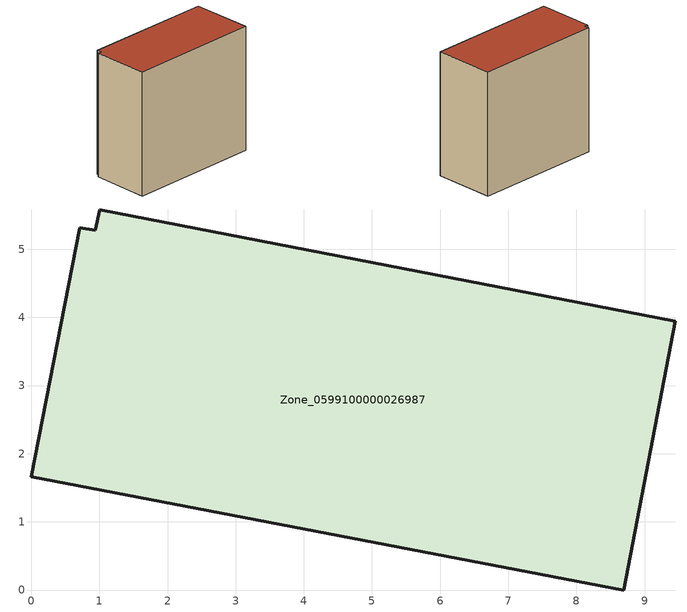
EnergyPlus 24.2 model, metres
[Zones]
Zone_0599100000026987
 floor ground (C_G): 8.69,0 0,1.66 0.71,5.32 0.94,5.28 1,5.58 9.45,3.94 z0
 wall outside (C_F): 8.69,0 9.45,3.94 1,5.58 0.94,5.28 0.71,5.32 0,1.66 8.69,0 z0:8.28
 roof outside (C_R): 0,1.66 8.69,0 9.45,3.94 1,5.58 0.94,5.28 0.71,5.32 z8.28
[BUILDING]
Pand.0599100000026987: North Axis=0; Terrain=City; Loads Convergence Tolerance Value=0.04; Temperature Convergence Tolerance Value=0.4; Solar Distribution=FullExterior; Maximum Number of Warmup Days=25; Minimum Number of Warmup Days=1
[Site:Location]
Rotterdam.The.Hague.AP_ZH_NLD Design_Conditions: Latitude=51.96; Longitude=4.45; Time Zone=1; Elevation=-4.5
[SITE:GROUNDTEMPERATURE:BUILDINGSURFACE]
18, 18, 18, 18, 18, 18, 18, 18, 18, 18, 18, 18
[MATERIAL] Thermal Absorptance=0.9; Solar Absorptance=0.7; Visible Absorptance=0.7
Name | Roughness | Thickness | Conductivity | Density | Specific Heat
G.TI.1946-1964 | MediumSmooth | 0.15 | 1 | 540 | 1210
F.TI.1946-1964 | Rough | 0.3 | 0.857143 | 1920 | 840
R.TI.1946-1964 | MediumRough | 0.2 | 0.277778 | 1500 | 1000
[CONSTRUCTION]
C_G: G.TI.1946-1964
C_F: F.TI.1946-1964
C_R: R.TI.1946-1964
[ZONE]
Zone_0599100000026987: Type=1; Multiplier=1; Ceiling Height=Autocalculate; Volume=Autocalculate; Floor Area=autocalculate; Part of Total Floor Area=Yes
[ZONEINFILTRATION:DESIGNFLOWRATE]
Infil_Zone_0599100000026987: Zone or ZoneList or Space or SpaceList=Zone_0599100000026987; Schedule=AlwaysOn; Design Flow Rate Calculation Method=Flow/Area; Flow Rate per Floor Area=0.003; Constant Term Coefficient=1; Temperature Term Coefficient=0; Velocity Term Coefficient=0; Velocity Squared Term Coefficient=0
[HVACTEMPLATE:ZONE:IDEALLOADSAIRSYSTEM]
Zone_0599100000026987: Maximum Heating Supply Air Temperature=50; Minimum Cooling Supply Air Temperature=13; Maximum Heating Supply Air Humidity Ratio=0.0156; Minimum Cooling Supply Air Humidity Ratio=0.0077; Heating Limit=NoLimit; Cooling Limit=NoLimit; Dehumidification Control Type=ConstantSensibleHeatRatio; Cooling Sensible Heat Ratio=0.7; Dehumidification Setpoint=60; Humidification Control Type=None; Humidification Setpoint=30; Outdoor Air Method=None; Outdoor Air Flow Rate per Person=0.00944; Outdoor Air Flow Rate per Zone Floor Area=0; Outdoor Air Flow Rate per Zone=0; Demand Controlled Ventilation Type=None; Outdoor Air Economizer Type=NoEconomizer; Heat Recovery Type=None; Sensible Heat Recovery Effectiveness=0.7; Latent Heat Recovery Effectiveness=0.65
[ZONECONTROL:THERMOSTAT]
ThermostatControl_Zone_0599100000026987: Zone or ZoneList=Zone_0599100000026987; Control Type Schedule=DualSetpointControlType; Control 1=Thermostat_Zone_0599100000026987; Temperature Difference Between Cutout And Setpoint=0
[THERMOSTATSETPOINT:DUALSETPOINT]
Thermostat_Zone_0599100000026987: Heating Setpoint Temperature Schedule=HeatingSetpoint_Zone_0599100000026987; Cooling Setpoint Temperature Schedule=CoolingSetpoint_Zone_0599100000026987
[SCHEDULE:COMPACT]
HeatingSetpoint_Zone_0599100000026987: Through: 12/31, For: AllDays, Until: 24:00, 21
CoolingSetpoint_Zone_0599100000026987: Through: 12/31, For: AllDays, Until: 24:00, 24
DualSetpointControlType: Through: 12/31, For: AllDays, Until: 24:00, 4
AlwaysOn: Through: 12/31, For: AllDays, Until: 24:00, 1
